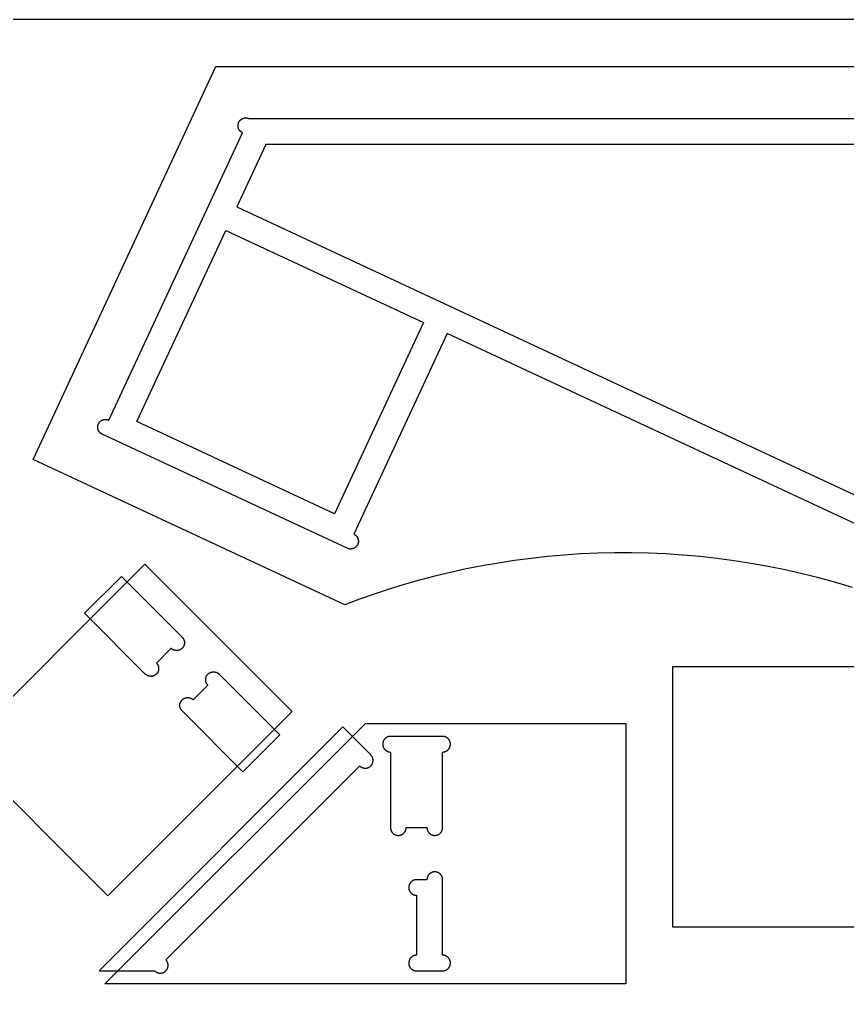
# Model space of a CAD drawing. Header units: millimetres. Extents: x -369 to 1161, y 4890 to 5485.
# Drawn here: x 501.9 to 819.7, y 5108.7 to 5484.8 of the extents above; entities that cross this region are included whole.
import ezdxf

# ---------------------------------------------------------------- set-up
doc = ezdxf.new("R2010")
doc.units = ezdxf.units.MM
doc.header["$MEASUREMENT"] = 0
for name, color, linetype, true_color in [('FAB$TOOL-TE$06MM$CUTEXT-D10T6', 1, 'Continuous', 0xff0000), ('FAB$TOOL-TE$06MM$POCKET-D5T6', 6, 'Continuous', 0xff00ff), ('PRO$VOLUMES', 1, 'Continuous', 0xff0000)]:
    doc.layers.add(name, color=color, linetype=linetype, true_color=true_color)

msp = doc.modelspace()

# ---------------------------------------------------------------- linework, layer by layer
at = {"layer": 'FAB$TOOL-TE$06MM$CUTEXT-D10T6'}
for points in [[(507.07, 5315.95), (577.28, 5466.81)], [(577.28, 5466.81), (1108.89, 5466.81)], [(626.83, 5260.22), (507.07, 5315.95)], [(821.63, 5266.85), (815.22, 5268.75), (808.78, 5270.51), (802.31, 5272.13), (795.8, 5273.59), (789.28, 5274.91), (782.73, 5276.08), (776.18, 5277.1), (769.61, 5277.97), (763.04, 5278.7), (756.48, 5279.28), (749.92, 5279.71), (743.37, 5279.99), (736.84, 5280.13), (730.33, 5280.13), (723.85, 5279.98), (717.39, 5279.69), (710.97, 5279.27), (704.59, 5278.71), (698.26, 5278.01), (691.96, 5277.19), (685.72, 5276.23), (679.54, 5275.15), (673.41, 5273.95), (667.34, 5272.62), (661.34, 5271.17), (655.4, 5269.62), (649.54, 5267.95), (643.74, 5266.17), (638.03, 5264.28), (632.39, 5262.3), (626.83, 5260.22)], [(479.22, 5205.06), (549.93, 5275.77)], [(549.93, 5275.77), (606.5, 5219.2)], [(752.66, 5136.45), (752.66, 5236.45)], [(752.66, 5236.45), (852.66, 5236.45)], [(606.5, 5219.2), (535.79, 5148.49)], [(534.66, 5114.67), (634.66, 5214.67)], [(634.66, 5214.67), (734.66, 5214.67)], [(734.66, 5214.67), (734.66, 5114.67)], [(535.79, 5148.49), (479.22, 5205.06)], [(952.66, 5136.45), (752.66, 5136.45)], [(734.66, 5114.67), (534.66, 5114.67)]]:
    msp.add_lwpolyline(points, dxfattribs=at)
at = {"layer": 'FAB$TOOL-TE$06MM$POCKET-D5T6'}
for points in [[(994.24, 5211.26), (666.02, 5364.3), (630.23, 5287.31), (630.28, 5287.29), (630.33, 5287.26), (630.38, 5287.24), (630.43, 5287.21), (630.47, 5287.18), (630.52, 5287.16), (630.57, 5287.13), (630.61, 5287.1), (630.66, 5287.07), (630.7, 5287.04), (630.75, 5287), (630.79, 5286.97), (630.84, 5286.94), (630.88, 5286.9), (630.92, 5286.87), (630.96, 5286.83), (631.01, 5286.79), (631.05, 5286.75), (631.09, 5286.72), (631.12, 5286.68), (631.16, 5286.64), (631.2, 5286.59), (631.24, 5286.55), (631.27, 5286.51), (631.31, 5286.47), (631.34, 5286.43), (631.37, 5286.38), (631.41, 5286.34), (631.44, 5286.29), (631.47, 5286.25), (631.5, 5286.2), (631.53, 5286.15), (631.56, 5286.11), (631.58, 5286.06), (631.61, 5286.01), (631.64, 5285.96), (631.66, 5285.92), (631.68, 5285.87), (631.71, 5285.82), (631.73, 5285.77), (631.75, 5285.72), (631.77, 5285.67), (631.79, 5285.62), (631.8, 5285.57), (631.82, 5285.52), (631.84, 5285.47), (631.87, 5285.37), (631.89, 5285.27), (631.91, 5285.17), (631.93, 5285.07), (631.94, 5284.97), (631.96, 5284.88), (631.96, 5284.78), (631.97, 5284.68), (631.97, 5284.59), (631.97, 5284.52), (631.97, 5284.45), (631.96, 5284.39), (631.96, 5284.32), (631.95, 5284.25), (631.94, 5284.18), (631.93, 5284.11), (631.92, 5284.04), (631.91, 5283.97), (631.89, 5283.9), (631.87, 5283.83), (631.85, 5283.76), (631.83, 5283.69), (631.81, 5283.62), (631.79, 5283.55), (631.76, 5283.48), (631.73, 5283.41), (631.7, 5283.35), (631.67, 5283.28), (631.63, 5283.21), (631.6, 5283.14), (631.56, 5283.08), (631.52, 5283.01), (631.48, 5282.95), (631.44, 5282.88), (631.39, 5282.82), (631.35, 5282.76), (631.3, 5282.7), (631.25, 5282.64), (631.2, 5282.58), (631.15, 5282.52), (631.09, 5282.47), (631.04, 5282.41), (630.98, 5282.36), (630.92, 5282.31), (630.86, 5282.26), (630.8, 5282.21), (630.74, 5282.16), (630.68, 5282.12), (630.61, 5282.08), (630.55, 5282.04), (630.48, 5282), (630.41, 5281.96), (630.35, 5281.92), (630.28, 5281.89), (630.21, 5281.86), (630.14, 5281.83), (630.07, 5281.8), (630, 5281.77), (629.94, 5281.75), (629.87, 5281.72), (629.8, 5281.7), (629.73, 5281.68), (629.66, 5281.67), (629.59, 5281.65), (629.52, 5281.64), (629.45, 5281.63), (629.38, 5281.62), (629.31, 5281.61), (629.24, 5281.6), (629.17, 5281.59), (629.1, 5281.59), (629.04, 5281.59), (628.97, 5281.59), (628.89, 5281.59), (628.82, 5281.59), (628.74, 5281.6), (628.66, 5281.6), (628.58, 5281.61), (628.5, 5281.62), (628.42, 5281.64), (628.34, 5281.65), (628.26, 5281.67), (628.18, 5281.69), (628.1, 5281.72), (628.02, 5281.74), (627.94, 5281.77), (627.86, 5281.8), (627.78, 5281.83), (627.71, 5281.87), (533.64, 5325.64), (533.59, 5325.67), (533.55, 5325.69), (533.5, 5325.72), (533.45, 5325.74), (533.4, 5325.77), (533.36, 5325.8), (533.31, 5325.83), (533.26, 5325.86), (533.22, 5325.89), (533.17, 5325.92), (533.13, 5325.95), (533.08, 5325.98), (533.04, 5326.02), (533, 5326.05), (532.96, 5326.09), (532.91, 5326.12), (532.87, 5326.16), (532.83, 5326.2), (532.79, 5326.24), (532.75, 5326.28), (532.72, 5326.32), (532.68, 5326.36), (532.64, 5326.4), (532.61, 5326.44), (532.57, 5326.48), (532.54, 5326.53), (532.5, 5326.57), (532.47, 5326.62), (532.44, 5326.66), (532.41, 5326.71), (532.38, 5326.75), (532.35, 5326.8), (532.32, 5326.85), (532.29, 5326.89), (532.27, 5326.94), (532.24, 5326.99), (532.22, 5327.04), (532.19, 5327.08), (532.17, 5327.13), (532.15, 5327.18), (532.13, 5327.23), (532.11, 5327.28), (532.09, 5327.33), (532.07, 5327.38), (532.06, 5327.43), (532.04, 5327.48), (532.01, 5327.58), (531.99, 5327.68), (531.97, 5327.78), (531.95, 5327.88), (531.93, 5327.98), (531.92, 5328.08), (531.91, 5328.17), (531.91, 5328.27), (531.91, 5328.36), (531.91, 5328.43), (531.91, 5328.5), (531.92, 5328.57), (531.92, 5328.63), (531.93, 5328.7), (531.94, 5328.77), (531.95, 5328.84), (531.96, 5328.91), (531.97, 5328.98), (531.99, 5329.05), (532.01, 5329.12), (532.02, 5329.19), (532.05, 5329.26), (532.07, 5329.33), (532.09, 5329.4), (532.12, 5329.47), (532.15, 5329.54), (532.18, 5329.61), (532.21, 5329.67), (532.24, 5329.74), (532.28, 5329.81), (532.32, 5329.88), (532.36, 5329.94), (532.4, 5330.01), (532.44, 5330.07), (532.48, 5330.13), (532.53, 5330.19), (532.58, 5330.25), (532.63, 5330.31), (532.68, 5330.37), (532.73, 5330.43), (532.79, 5330.49), (532.84, 5330.54), (532.9, 5330.59), (532.96, 5330.64), (533.02, 5330.69), (533.08, 5330.74), (533.14, 5330.79), (533.2, 5330.83), (533.27, 5330.87), (533.33, 5330.92), (533.4, 5330.96), (533.46, 5330.99), (533.53, 5331.03), (533.6, 5331.06), (533.67, 5331.09), (533.73, 5331.12), (533.8, 5331.15), (533.87, 5331.18), (533.94, 5331.2), (534.01, 5331.23), (534.08, 5331.25), (534.15, 5331.27), (534.22, 5331.28), (534.29, 5331.3), (534.36, 5331.31), (534.43, 5331.33), (534.5, 5331.34), (534.57, 5331.34), (534.64, 5331.35), (534.71, 5331.36), (534.77, 5331.36), (534.84, 5331.36), (534.91, 5331.36), (534.98, 5331.36), (535.06, 5331.36), (535.14, 5331.36), (535.22, 5331.35), (535.3, 5331.34), (535.38, 5331.33), (535.46, 5331.31), (535.54, 5331.3), (535.62, 5331.28), (535.7, 5331.26), (535.78, 5331.24), (535.86, 5331.21), (535.94, 5331.18), (536.02, 5331.15), (536.1, 5331.12), (536.17, 5331.08), (587.5, 5441.38), (587.46, 5441.4), (587.41, 5441.42), (587.36, 5441.45), (587.31, 5441.47), (587.26, 5441.5), (587.22, 5441.53), (587.17, 5441.56), (587.12, 5441.59), (587.08, 5441.62), (587.03, 5441.65), (586.99, 5441.68), (586.95, 5441.71), (586.9, 5441.75), (586.86, 5441.78), (586.82, 5441.82), (586.77, 5441.85), (586.73, 5441.89), (586.69, 5441.93), (586.65, 5441.97), (586.61, 5442.01), (586.58, 5442.05), (586.54, 5442.09), (586.5, 5442.13), (586.47, 5442.17), (586.43, 5442.22), (586.4, 5442.26), (586.36, 5442.3), (586.33, 5442.35), (586.3, 5442.39), (586.27, 5442.44), (586.24, 5442.48), (586.21, 5442.53), (586.18, 5442.58), (586.16, 5442.62), (586.13, 5442.67), (586.1, 5442.72), (586.08, 5442.77), (586.06, 5442.82), (586.03, 5442.86), (586.01, 5442.91), (585.99, 5442.96), (585.97, 5443.01), (585.95, 5443.06), (585.94, 5443.11), (585.92, 5443.16), (585.9, 5443.21), (585.87, 5443.31), (585.85, 5443.41), (585.83, 5443.51), (585.81, 5443.61), (585.79, 5443.71), (585.78, 5443.81), (585.78, 5443.9), (585.77, 5444), (585.77, 5444.1), (585.77, 5444.16), (585.77, 5444.23), (585.78, 5444.3), (585.78, 5444.36), (585.79, 5444.43), (585.8, 5444.5), (585.81, 5444.57), (585.82, 5444.64), (585.83, 5444.71), (585.85, 5444.78), (585.87, 5444.85), (585.89, 5444.92), (585.91, 5444.99), (585.93, 5445.06), (585.95, 5445.13), (585.98, 5445.2), (586.01, 5445.27), (586.04, 5445.34), (586.07, 5445.41), (586.1, 5445.47), (586.14, 5445.54), (586.18, 5445.61), (586.22, 5445.67), (586.26, 5445.74), (586.3, 5445.8), (586.35, 5445.86), (586.39, 5445.93), (586.44, 5445.99), (586.49, 5446.05), (586.54, 5446.1), (586.59, 5446.16), (586.65, 5446.22), (586.7, 5446.27), (586.76, 5446.32), (586.82, 5446.37), (586.88, 5446.42), (586.94, 5446.47), (587, 5446.52), (587.06, 5446.56), (587.13, 5446.61), (587.19, 5446.65), (587.26, 5446.69), (587.32, 5446.72), (587.39, 5446.76), (587.46, 5446.79), (587.53, 5446.83), (587.6, 5446.86), (587.67, 5446.88), (587.73, 5446.91), (587.8, 5446.94), (587.87, 5446.96), (587.94, 5446.98), (588.01, 5447), (588.08, 5447.02), (588.15, 5447.03), (588.22, 5447.04), (588.29, 5447.06), (588.36, 5447.07), (588.43, 5447.08), (588.5, 5447.08), (588.57, 5447.09), (588.64, 5447.09), (588.7, 5447.09), (588.77, 5447.1), (588.85, 5447.09), (588.92, 5447.09), (589, 5447.09), (589.08, 5447.08), (589.16, 5447.07), (589.24, 5447.06), (589.32, 5447.04), (589.4, 5447.03), (589.48, 5447.01), (589.56, 5446.99), (589.64, 5446.97), (589.72, 5446.94), (589.8, 5446.91), (589.88, 5446.88), (589.96, 5446.85), (590.04, 5446.81), (1146.39, 5446.81)], [(596.41, 5436.81), (585.31, 5412.97)], [(1133.39, 5436.81), (596.41, 5436.81)], [(585.31, 5412.97), (1133.39, 5157.41)], [(546.93, 5330.49), (581.09, 5403.9)], [(581.09, 5403.9), (656.96, 5368.53)], [(656.96, 5368.53), (622.85, 5295.15)], [(622.85, 5295.15), (546.93, 5330.49)], [(550.18, 5233.6), (526.85, 5256.93), (540.99, 5271.07), (564.32, 5247.74)], [(564.32, 5247.74), (564.37, 5247.69), (564.42, 5247.64), (564.46, 5247.59), (564.51, 5247.54), (564.55, 5247.49), (564.59, 5247.43), (564.63, 5247.37), (564.67, 5247.32), (564.71, 5247.26), (564.75, 5247.2), (564.79, 5247.14), (564.83, 5247.07), (564.86, 5247.01), (564.89, 5246.94), (564.93, 5246.88), (564.96, 5246.81), (564.98, 5246.74), (565.01, 5246.67), (565.04, 5246.6), (565.06, 5246.53), (565.08, 5246.45), (565.1, 5246.38), (565.12, 5246.31), (565.14, 5246.23), (565.15, 5246.16), (565.17, 5246.08), (565.18, 5246), (565.19, 5245.93), (565.19, 5245.85), (565.2, 5245.77), (565.2, 5245.69), (565.2, 5245.62), (565.2, 5245.54), (565.2, 5245.46), (565.19, 5245.38), (565.19, 5245.31), (565.18, 5245.23), (565.17, 5245.15), (565.15, 5245.08), (565.14, 5245), (565.12, 5244.93), (565.1, 5244.85), (565.08, 5244.78), (565.06, 5244.71), (565.04, 5244.64), (565.01, 5244.56), (564.98, 5244.49), (564.96, 5244.43), (564.93, 5244.36), (564.89, 5244.29), (564.86, 5244.23), (564.83, 5244.16), (564.79, 5244.1), (564.75, 5244.04), (564.71, 5243.98), (564.67, 5243.92), (564.63, 5243.86), (564.59, 5243.8), (564.55, 5243.75), (564.51, 5243.69), (564.46, 5243.64), (564.42, 5243.59), (564.37, 5243.54), (564.32, 5243.5), (564.28, 5243.45), (564.23, 5243.4), (564.18, 5243.36), (564.12, 5243.31), (564.07, 5243.27), (564.02, 5243.23), (563.96, 5243.19), (563.9, 5243.14), (563.84, 5243.11), (563.78, 5243.07), (563.72, 5243.03), (563.66, 5242.99), (563.59, 5242.96), (563.53, 5242.93), (563.46, 5242.89), (563.39, 5242.86), (563.33, 5242.83), (563.26, 5242.81), (563.18, 5242.78), (563.11, 5242.76), (563.04, 5242.74), (562.97, 5242.72), (562.89, 5242.7), (562.82, 5242.68), (562.74, 5242.67), (562.67, 5242.65), (562.59, 5242.64), (562.51, 5242.63), (562.44, 5242.63), (562.36, 5242.62), (562.28, 5242.62), (562.2, 5242.62), (562.13, 5242.62), (562.05, 5242.62), (561.97, 5242.63), (561.89, 5242.63), (561.82, 5242.64), (561.74, 5242.65), (561.66, 5242.67), (561.59, 5242.68), (561.51, 5242.7), (561.44, 5242.72), (561.37, 5242.74), (561.29, 5242.76), (561.22, 5242.78), (561.15, 5242.81), (561.08, 5242.83), (561.01, 5242.86), (560.94, 5242.89), (560.88, 5242.93), (560.81, 5242.96), (560.75, 5242.99), (560.68, 5243.03), (560.62, 5243.07), (560.56, 5243.11), (560.5, 5243.14), (560.45, 5243.19), (560.39, 5243.23), (560.33, 5243.27), (560.28, 5243.31), (560.23, 5243.36), (560.18, 5243.4), (560.13, 5243.45), (560.08, 5243.5)], [(560.08, 5243.5), (554.42, 5237.84)], [(554.42, 5237.84), (554.47, 5237.79), (554.52, 5237.74), (554.56, 5237.69), (554.61, 5237.64), (554.65, 5237.59), (554.69, 5237.53), (554.73, 5237.47), (554.78, 5237.42), (554.81, 5237.36), (554.85, 5237.3), (554.89, 5237.24), (554.93, 5237.17), (554.96, 5237.11), (554.99, 5237.04), (555.03, 5236.98), (555.06, 5236.91), (555.09, 5236.84), (555.11, 5236.77), (555.14, 5236.7), (555.16, 5236.63), (555.18, 5236.55), (555.2, 5236.48), (555.22, 5236.41), (555.24, 5236.33), (555.25, 5236.26), (555.27, 5236.18), (555.28, 5236.1), (555.29, 5236.03), (555.29, 5235.95), (555.3, 5235.87), (555.3, 5235.8), (555.3, 5235.72), (555.3, 5235.64), (555.3, 5235.56), (555.29, 5235.48), (555.29, 5235.41), (555.28, 5235.33), (555.27, 5235.25), (555.25, 5235.18), (555.24, 5235.1), (555.22, 5235.03), (555.2, 5234.95), (555.18, 5234.88), (555.16, 5234.81), (555.14, 5234.74), (555.11, 5234.66), (555.09, 5234.59), (555.06, 5234.53), (555.03, 5234.46), (554.99, 5234.39), (554.96, 5234.33), (554.93, 5234.26), (554.89, 5234.2), (554.85, 5234.14), (554.81, 5234.08), (554.78, 5234.02), (554.73, 5233.96), (554.69, 5233.9), (554.65, 5233.85), (554.61, 5233.8), (554.56, 5233.74), (554.52, 5233.69), (554.47, 5233.64), (554.42, 5233.6), (554.38, 5233.55), (554.33, 5233.5), (554.28, 5233.46), (554.23, 5233.41), (554.17, 5233.37), (554.12, 5233.33), (554.06, 5233.29), (554, 5233.25), (553.94, 5233.21), (553.88, 5233.17), (553.82, 5233.13), (553.76, 5233.09), (553.69, 5233.06), (553.63, 5233.03), (553.56, 5232.99), (553.49, 5232.96), (553.43, 5232.94), (553.36, 5232.91), (553.29, 5232.88), (553.21, 5232.86), (553.14, 5232.84), (553.07, 5232.82), (552.99, 5232.8), (552.92, 5232.78), (552.84, 5232.77), (552.77, 5232.75), (552.69, 5232.74), (552.61, 5232.73), (552.54, 5232.73), (552.46, 5232.72), (552.38, 5232.72), (552.3, 5232.72), (552.23, 5232.72), (552.15, 5232.72), (552.07, 5232.73), (551.99, 5232.73), (551.92, 5232.74), (551.84, 5232.75), (551.76, 5232.77), (551.69, 5232.78), (551.61, 5232.8), (551.54, 5232.82), (551.47, 5232.84), (551.39, 5232.86), (551.32, 5232.88), (551.25, 5232.91), (551.18, 5232.94), (551.11, 5232.96), (551.04, 5232.99), (550.98, 5233.03), (550.91, 5233.06), (550.85, 5233.09), (550.78, 5233.13), (550.72, 5233.17), (550.66, 5233.21), (550.6, 5233.25), (550.55, 5233.29), (550.49, 5233.33), (550.43, 5233.37), (550.38, 5233.41), (550.33, 5233.46), (550.28, 5233.5), (550.23, 5233.55), (550.18, 5233.6)], [(578.47, 5233.6), (601.8, 5210.26), (587.66, 5196.12), (564.32, 5219.45)], [(574.22, 5229.35), (574.18, 5229.4), (574.13, 5229.45), (574.09, 5229.5), (574.04, 5229.55), (574, 5229.61), (573.96, 5229.66), (573.91, 5229.72), (573.87, 5229.77), (573.83, 5229.83), (573.79, 5229.89), (573.76, 5229.96), (573.72, 5230.02), (573.69, 5230.08), (573.65, 5230.15), (573.62, 5230.22), (573.59, 5230.28), (573.56, 5230.35), (573.54, 5230.42), (573.51, 5230.49), (573.49, 5230.56), (573.46, 5230.64), (573.44, 5230.71), (573.43, 5230.79), (573.41, 5230.86), (573.39, 5230.94), (573.38, 5231.01), (573.37, 5231.09), (573.36, 5231.16), (573.35, 5231.24), (573.35, 5231.32), (573.35, 5231.4), (573.34, 5231.47), (573.35, 5231.55), (573.35, 5231.63), (573.35, 5231.71), (573.36, 5231.78), (573.37, 5231.86), (573.38, 5231.94), (573.39, 5232.01), (573.41, 5232.09), (573.43, 5232.16), (573.44, 5232.24), (573.46, 5232.31), (573.49, 5232.38), (573.51, 5232.46), (573.54, 5232.53), (573.56, 5232.6), (573.59, 5232.67), (573.62, 5232.73), (573.65, 5232.8), (573.69, 5232.87), (573.72, 5232.93), (573.76, 5232.99), (573.79, 5233.06), (573.83, 5233.12), (573.87, 5233.17), (573.91, 5233.23), (573.96, 5233.29), (574, 5233.34), (574.04, 5233.4), (574.09, 5233.45), (574.13, 5233.5), (574.18, 5233.55), (574.22, 5233.6), (574.27, 5233.64), (574.32, 5233.69), (574.37, 5233.73), (574.42, 5233.78), (574.48, 5233.82), (574.53, 5233.86), (574.59, 5233.91), (574.64, 5233.95), (574.7, 5233.99), (574.76, 5234.02), (574.83, 5234.06), (574.89, 5234.1), (574.95, 5234.13), (575.02, 5234.17), (575.09, 5234.2), (575.15, 5234.23), (575.22, 5234.26), (575.29, 5234.28), (575.36, 5234.31), (575.43, 5234.33), (575.51, 5234.36), (575.58, 5234.38), (575.66, 5234.39), (575.73, 5234.41), (575.81, 5234.43), (575.88, 5234.44), (575.96, 5234.45), (576.04, 5234.46), (576.11, 5234.47), (576.19, 5234.47), (576.27, 5234.47), (576.34, 5234.47), (576.42, 5234.47), (576.5, 5234.47), (576.58, 5234.47), (576.65, 5234.46), (576.73, 5234.45), (576.81, 5234.44), (576.88, 5234.43), (576.96, 5234.41), (577.03, 5234.39), (577.11, 5234.38), (577.18, 5234.36), (577.25, 5234.33), (577.33, 5234.31), (577.4, 5234.28), (577.47, 5234.26), (577.54, 5234.23), (577.6, 5234.2), (577.67, 5234.17), (577.74, 5234.13), (577.8, 5234.1), (577.86, 5234.06), (577.93, 5234.02), (577.99, 5233.99), (578.04, 5233.95), (578.1, 5233.91), (578.16, 5233.86), (578.21, 5233.82), (578.27, 5233.78), (578.32, 5233.73), (578.37, 5233.69), (578.42, 5233.64), (578.47, 5233.6)], [(568.57, 5223.7), (574.22, 5229.35)], [(564.32, 5219.45), (564.28, 5219.5), (564.23, 5219.55), (564.19, 5219.6), (564.14, 5219.65), (564.1, 5219.71), (564.06, 5219.76), (564.01, 5219.82), (563.97, 5219.88), (563.93, 5219.93), (563.9, 5219.99), (563.86, 5220.06), (563.82, 5220.12), (563.79, 5220.18), (563.75, 5220.25), (563.72, 5220.32), (563.69, 5220.38), (563.66, 5220.45), (563.64, 5220.52), (563.61, 5220.59), (563.59, 5220.67), (563.56, 5220.74), (563.54, 5220.81), (563.53, 5220.89), (563.51, 5220.96), (563.49, 5221.04), (563.48, 5221.11), (563.47, 5221.19), (563.46, 5221.27), (563.45, 5221.34), (563.45, 5221.42), (563.45, 5221.5), (563.45, 5221.58), (563.45, 5221.65), (563.45, 5221.73), (563.45, 5221.81), (563.46, 5221.89), (563.47, 5221.96), (563.48, 5222.04), (563.49, 5222.11), (563.51, 5222.19), (563.53, 5222.26), (563.54, 5222.34), (563.56, 5222.41), (563.59, 5222.49), (563.61, 5222.56), (563.64, 5222.63), (563.66, 5222.7), (563.69, 5222.77), (563.72, 5222.83), (563.75, 5222.9), (563.79, 5222.97), (563.82, 5223.03), (563.86, 5223.09), (563.9, 5223.16), (563.93, 5223.22), (563.97, 5223.28), (564.01, 5223.33), (564.06, 5223.39), (564.1, 5223.44), (564.14, 5223.5), (564.19, 5223.55), (564.23, 5223.6), (564.28, 5223.65), (564.32, 5223.7), (564.37, 5223.74), (564.42, 5223.79), (564.47, 5223.83), (564.52, 5223.88), (564.58, 5223.92), (564.63, 5223.96), (564.69, 5224.01), (564.75, 5224.05), (564.8, 5224.09), (564.86, 5224.13), (564.93, 5224.16), (564.99, 5224.2), (565.05, 5224.23), (565.12, 5224.27), (565.19, 5224.3), (565.25, 5224.33), (565.32, 5224.36), (565.39, 5224.38), (565.46, 5224.41), (565.54, 5224.43), (565.61, 5224.46), (565.68, 5224.48), (565.76, 5224.49), (565.83, 5224.51), (565.91, 5224.53), (565.98, 5224.54), (566.06, 5224.55), (566.14, 5224.56), (566.21, 5224.57), (566.29, 5224.57), (566.37, 5224.57), (566.45, 5224.58), (566.52, 5224.57), (566.6, 5224.57), (566.68, 5224.57), (566.76, 5224.56), (566.83, 5224.55), (566.91, 5224.54), (566.98, 5224.53), (567.06, 5224.51), (567.13, 5224.49), (567.21, 5224.48), (567.28, 5224.46), (567.36, 5224.43), (567.43, 5224.41), (567.5, 5224.38), (567.57, 5224.36), (567.64, 5224.33), (567.7, 5224.3), (567.77, 5224.27), (567.84, 5224.23), (567.9, 5224.2), (567.96, 5224.16), (568.03, 5224.13), (568.09, 5224.09), (568.15, 5224.05), (568.2, 5224.01), (568.26, 5223.96), (568.31, 5223.92), (568.37, 5223.88), (568.42, 5223.83), (568.47, 5223.79), (568.52, 5223.74), (568.57, 5223.7)], [(636.74, 5202.6), (626.04, 5213.29), (532.42, 5119.67), (553.81, 5119.67)], [(644.31, 5209.67), (644.2, 5209.67), (644.1, 5209.66), (644, 5209.65), (643.89, 5209.64), (643.79, 5209.63), (643.69, 5209.61), (643.59, 5209.58), (643.49, 5209.56), (643.39, 5209.53), (643.29, 5209.49), (643.19, 5209.46), (643.1, 5209.42), (643.01, 5209.37), (642.91, 5209.33), (642.82, 5209.28), (642.73, 5209.22), (642.65, 5209.17), (642.56, 5209.11), (642.48, 5209.05), (642.4, 5208.98), (642.32, 5208.92), (642.24, 5208.85), (642.17, 5208.77), (642.1, 5208.7), (642.03, 5208.62), (641.96, 5208.54), (641.9, 5208.46), (641.84, 5208.37), (641.78, 5208.29), (641.73, 5208.2), (641.67, 5208.11), (641.63, 5208.02), (641.58, 5207.92), (641.54, 5207.83), (641.5, 5207.73), (641.47, 5207.64), (641.44, 5207.54), (641.41, 5207.44), (641.38, 5207.34), (641.36, 5207.24), (641.34, 5207.13), (641.33, 5207.03), (641.32, 5206.93), (641.31, 5206.82), (641.31, 5206.72), (641.31, 5206.62), (641.31, 5206.51), (641.32, 5206.41), (641.33, 5206.31), (641.34, 5206.21), (641.36, 5206.1), (641.38, 5206), (641.41, 5205.9), (641.44, 5205.8), (641.47, 5205.7), (641.5, 5205.61), (641.54, 5205.51), (641.58, 5205.41), (641.63, 5205.32), (641.67, 5205.23), (641.73, 5205.14), (641.78, 5205.05), (641.84, 5204.97), (641.9, 5204.88), (641.96, 5204.8), (642.03, 5204.72), (642.1, 5204.64), (642.17, 5204.57), (642.24, 5204.49), (642.32, 5204.42), (642.4, 5204.36), (642.48, 5204.29), (642.56, 5204.23), (642.65, 5204.17), (642.73, 5204.12), (642.82, 5204.06), (642.91, 5204.01), (643.01, 5203.97), (643.1, 5203.92), (643.19, 5203.88), (643.29, 5203.85), (643.39, 5203.81), (643.49, 5203.78), (643.59, 5203.76), (643.69, 5203.73), (643.79, 5203.71), (643.89, 5203.7), (644, 5203.69), (644.1, 5203.68), (644.2, 5203.67), (644.31, 5203.67)], [(654.31, 5209.67), (644.31, 5209.67)], [(664.31, 5209.67), (654.31, 5209.67)], [(664.31, 5203.67), (664.41, 5203.67), (664.52, 5203.68), (664.62, 5203.69), (664.72, 5203.7), (664.83, 5203.72), (664.93, 5203.74), (665.03, 5203.76), (665.13, 5203.79), (665.23, 5203.82), (665.33, 5203.85), (665.43, 5203.89), (665.53, 5203.93), (665.62, 5203.97), (665.72, 5204.02), (665.81, 5204.07), (665.9, 5204.13), (665.98, 5204.18), (666.07, 5204.24), (666.15, 5204.31), (666.24, 5204.37), (666.31, 5204.44), (666.39, 5204.51), (666.46, 5204.59), (666.54, 5204.66), (666.6, 5204.74), (666.67, 5204.82), (666.73, 5204.91), (666.79, 5204.99), (666.85, 5205.08), (666.9, 5205.17), (666.96, 5205.26), (667, 5205.35), (667.05, 5205.45), (667.09, 5205.55), (667.13, 5205.64), (667.16, 5205.74), (667.19, 5205.84), (667.22, 5205.94), (667.24, 5206.05), (667.26, 5206.15), (667.28, 5206.25), (667.29, 5206.36), (667.3, 5206.46), (667.3, 5206.56), (667.31, 5206.67), (667.3, 5206.77), (667.3, 5206.88), (667.29, 5206.98), (667.28, 5207.09), (667.26, 5207.19), (667.24, 5207.29), (667.22, 5207.4), (667.19, 5207.5), (667.16, 5207.6), (667.13, 5207.7), (667.09, 5207.79), (667.05, 5207.89), (667, 5207.98), (666.96, 5208.08), (666.9, 5208.17), (666.85, 5208.26), (666.79, 5208.35), (666.73, 5208.43), (666.67, 5208.52), (666.6, 5208.6), (666.54, 5208.68), (666.46, 5208.75), (666.39, 5208.83), (666.31, 5208.9), (666.24, 5208.97), (666.15, 5209.03), (666.07, 5209.1), (665.98, 5209.16), (665.9, 5209.21), (665.81, 5209.27), (665.72, 5209.32), (665.62, 5209.37), (665.53, 5209.41), (665.43, 5209.45), (665.33, 5209.49), (665.23, 5209.52), (665.13, 5209.55), (665.03, 5209.58), (664.93, 5209.6), (664.83, 5209.62), (664.72, 5209.64), (664.62, 5209.65), (664.52, 5209.66), (664.41, 5209.67), (664.31, 5209.67)], [(632.49, 5198.36), (632.57, 5198.28), (632.64, 5198.21), (632.72, 5198.15), (632.81, 5198.08), (632.89, 5198.02), (632.97, 5197.96), (633.06, 5197.91), (633.15, 5197.86), (633.24, 5197.81), (633.34, 5197.76), (633.43, 5197.72), (633.53, 5197.68), (633.62, 5197.65), (633.72, 5197.61), (633.82, 5197.58), (633.92, 5197.56), (634.02, 5197.54), (634.12, 5197.52), (634.23, 5197.5), (634.33, 5197.49), (634.43, 5197.48), (634.54, 5197.48), (634.64, 5197.48), (634.74, 5197.48), (634.85, 5197.49), (634.95, 5197.5), (635.05, 5197.51), (635.16, 5197.53), (635.26, 5197.55), (635.36, 5197.57), (635.46, 5197.6), (635.56, 5197.63), (635.65, 5197.66), (635.75, 5197.7), (635.85, 5197.74), (635.94, 5197.79), (636.03, 5197.83), (636.12, 5197.88), (636.21, 5197.94), (636.3, 5197.99), (636.38, 5198.05), (636.46, 5198.12), (636.54, 5198.18), (636.62, 5198.25), (636.7, 5198.32), (636.77, 5198.39), (636.84, 5198.47), (636.91, 5198.55), (636.98, 5198.63), (637.04, 5198.71), (637.1, 5198.79), (637.15, 5198.88), (637.21, 5198.97), (637.26, 5199.06), (637.31, 5199.15), (637.35, 5199.25), (637.39, 5199.34), (637.43, 5199.44), (637.46, 5199.54), (637.49, 5199.63), (637.52, 5199.73), (637.54, 5199.83), (637.57, 5199.94), (637.58, 5200.04), (637.6, 5200.14), (637.61, 5200.24), (637.61, 5200.35), (637.61, 5200.45), (637.61, 5200.55), (637.61, 5200.66), (637.6, 5200.76), (637.59, 5200.86), (637.57, 5200.97), (637.56, 5201.07), (637.53, 5201.17), (637.51, 5201.27), (637.48, 5201.37), (637.45, 5201.47), (637.41, 5201.57), (637.37, 5201.66), (637.33, 5201.76), (637.28, 5201.85), (637.23, 5201.94), (637.18, 5202.03), (637.13, 5202.12), (637.07, 5202.2), (637.01, 5202.29), (636.94, 5202.37), (636.88, 5202.45), (636.81, 5202.52), (636.74, 5202.6)], [(644.31, 5203.67), (644.31, 5174.67)], [(664.31, 5174.67), (664.31, 5203.67)], [(558.05, 5123.91), (632.49, 5198.36)], [(644.31, 5174.67), (644.31, 5174.6), (644.31, 5174.54), (644.31, 5174.47), (644.32, 5174.4), (644.33, 5174.33), (644.33, 5174.26), (644.34, 5174.19), (644.36, 5174.12), (644.37, 5174.05), (644.39, 5173.98), (644.4, 5173.91), (644.42, 5173.84), (644.44, 5173.77), (644.47, 5173.7), (644.49, 5173.63), (644.52, 5173.57), (644.55, 5173.5), (644.58, 5173.43), (644.61, 5173.36), (644.64, 5173.29), (644.68, 5173.22), (644.72, 5173.16), (644.75, 5173.09), (644.8, 5173.03), (644.84, 5172.96), (644.88, 5172.9), (644.93, 5172.84), (644.98, 5172.78), (645.03, 5172.72), (645.08, 5172.66), (645.13, 5172.6), (645.19, 5172.55), (645.24, 5172.49), (645.3, 5172.44), (645.36, 5172.39), (645.42, 5172.34), (645.48, 5172.29), (645.54, 5172.25), (645.6, 5172.2), (645.67, 5172.16), (645.73, 5172.12), (645.8, 5172.08), (645.86, 5172.04), (645.93, 5172), (646, 5171.97), (646.06, 5171.94), (646.13, 5171.91), (646.2, 5171.88), (646.27, 5171.85), (646.34, 5171.83), (646.41, 5171.81), (646.48, 5171.79), (646.55, 5171.77), (646.62, 5171.75), (646.69, 5171.73), (646.76, 5171.72), (646.83, 5171.71), (646.9, 5171.7), (646.97, 5171.69), (647.04, 5171.68), (647.11, 5171.68), (647.17, 5171.67), (647.24, 5171.67), (647.31, 5171.67), (647.37, 5171.67), (647.44, 5171.67), (647.51, 5171.68), (647.58, 5171.68), (647.64, 5171.69), (647.71, 5171.7), (647.78, 5171.71), (647.85, 5171.72), (647.92, 5171.73), (647.99, 5171.75), (648.06, 5171.77), (648.13, 5171.79), (648.2, 5171.81), (648.27, 5171.83), (648.34, 5171.85), (648.41, 5171.88), (648.48, 5171.91), (648.55, 5171.94), (648.62, 5171.97), (648.68, 5172), (648.75, 5172.04), (648.82, 5172.08), (648.88, 5172.12), (648.95, 5172.16), (649.01, 5172.2), (649.08, 5172.25), (649.14, 5172.29), (649.2, 5172.34), (649.26, 5172.39), (649.32, 5172.44), (649.37, 5172.49), (649.43, 5172.55), (649.48, 5172.6), (649.54, 5172.66), (649.59, 5172.72), (649.64, 5172.78), (649.68, 5172.84), (649.73, 5172.9), (649.77, 5172.96), (649.82, 5173.03), (649.86, 5173.09), (649.9, 5173.16), (649.94, 5173.22), (649.97, 5173.29), (650.01, 5173.36), (650.04, 5173.43), (650.07, 5173.5), (650.1, 5173.57), (650.12, 5173.63), (650.15, 5173.7), (650.17, 5173.77), (650.19, 5173.84), (650.21, 5173.91), (650.23, 5173.98), (650.24, 5174.05), (650.26, 5174.12), (650.27, 5174.19), (650.28, 5174.26), (650.29, 5174.33), (650.29, 5174.4), (650.3, 5174.47), (650.3, 5174.54), (650.31, 5174.6), (650.31, 5174.67)], [(650.31, 5174.67), (654.31, 5174.67)], [(654.31, 5174.67), (658.31, 5174.67)], [(658.31, 5174.67), (658.31, 5174.6), (658.31, 5174.54), (658.31, 5174.47), (658.32, 5174.4), (658.33, 5174.33), (658.33, 5174.26), (658.34, 5174.19), (658.36, 5174.12), (658.37, 5174.05), (658.39, 5173.98), (658.4, 5173.91), (658.42, 5173.84), (658.44, 5173.77), (658.47, 5173.7), (658.49, 5173.63), (658.52, 5173.57), (658.55, 5173.5), (658.58, 5173.43), (658.61, 5173.36), (658.64, 5173.29), (658.68, 5173.22), (658.72, 5173.16), (658.75, 5173.09), (658.8, 5173.03), (658.84, 5172.96), (658.88, 5172.9), (658.93, 5172.84), (658.98, 5172.78), (659.03, 5172.72), (659.08, 5172.66), (659.13, 5172.6), (659.19, 5172.55), (659.24, 5172.49), (659.3, 5172.44), (659.36, 5172.39), (659.42, 5172.34), (659.48, 5172.29), (659.54, 5172.25), (659.6, 5172.2), (659.67, 5172.16), (659.73, 5172.12), (659.8, 5172.08), (659.86, 5172.04), (659.93, 5172), (660, 5171.97), (660.06, 5171.94), (660.13, 5171.91), (660.2, 5171.88), (660.27, 5171.85), (660.34, 5171.83), (660.41, 5171.81), (660.48, 5171.79), (660.55, 5171.77), (660.62, 5171.75), (660.69, 5171.73), (660.76, 5171.72), (660.83, 5171.71), (660.9, 5171.7), (660.97, 5171.69), (661.04, 5171.68), (661.11, 5171.68), (661.17, 5171.67), (661.24, 5171.67), (661.31, 5171.67), (661.37, 5171.67), (661.44, 5171.67), (661.51, 5171.68), (661.58, 5171.68), (661.64, 5171.69), (661.71, 5171.7), (661.78, 5171.71), (661.85, 5171.72), (661.92, 5171.73), (661.99, 5171.75), (662.06, 5171.77), (662.13, 5171.79), (662.2, 5171.81), (662.27, 5171.83), (662.34, 5171.85), (662.41, 5171.88), (662.48, 5171.91), (662.55, 5171.94), (662.62, 5171.97), (662.68, 5172), (662.75, 5172.04), (662.82, 5172.08), (662.88, 5172.12), (662.95, 5172.16), (663.01, 5172.2), (663.08, 5172.25), (663.14, 5172.29), (663.2, 5172.34), (663.26, 5172.39), (663.32, 5172.44), (663.37, 5172.49), (663.43, 5172.55), (663.48, 5172.6), (663.54, 5172.66), (663.59, 5172.72), (663.64, 5172.78), (663.68, 5172.84), (663.73, 5172.9), (663.77, 5172.96), (663.82, 5173.03), (663.86, 5173.09), (663.9, 5173.16), (663.94, 5173.22), (663.97, 5173.29), (664.01, 5173.36), (664.04, 5173.43), (664.07, 5173.5), (664.1, 5173.57), (664.12, 5173.63), (664.15, 5173.7), (664.17, 5173.77), (664.19, 5173.84), (664.21, 5173.91), (664.23, 5173.98), (664.24, 5174.05), (664.26, 5174.12), (664.27, 5174.19), (664.28, 5174.26), (664.29, 5174.33), (664.29, 5174.4), (664.3, 5174.47), (664.3, 5174.54), (664.31, 5174.6), (664.31, 5174.67)], [(664.31, 5154.67), (664.31, 5154.74), (664.3, 5154.8), (664.3, 5154.87), (664.29, 5154.94), (664.29, 5155.01), (664.28, 5155.08), (664.27, 5155.15), (664.26, 5155.22), (664.24, 5155.29), (664.23, 5155.36), (664.21, 5155.43), (664.19, 5155.5), (664.17, 5155.57), (664.15, 5155.63), (664.12, 5155.7), (664.1, 5155.77), (664.07, 5155.84), (664.04, 5155.91), (664.01, 5155.98), (663.97, 5156.05), (663.94, 5156.11), (663.9, 5156.18), (663.86, 5156.25), (663.82, 5156.31), (663.77, 5156.38), (663.73, 5156.44), (663.68, 5156.5), (663.64, 5156.56), (663.59, 5156.62), (663.54, 5156.68), (663.48, 5156.74), (663.43, 5156.79), (663.37, 5156.85), (663.32, 5156.9), (663.26, 5156.95), (663.2, 5157), (663.14, 5157.05), (663.08, 5157.09), (663.01, 5157.14), (662.95, 5157.18), (662.88, 5157.22), (662.82, 5157.26), (662.75, 5157.3), (662.68, 5157.33), (662.62, 5157.37), (662.55, 5157.4), (662.48, 5157.43), (662.41, 5157.46), (662.34, 5157.49), (662.27, 5157.51), (662.2, 5157.53), (662.13, 5157.55), (662.06, 5157.57), (661.99, 5157.59), (661.92, 5157.61), (661.85, 5157.62), (661.78, 5157.63), (661.71, 5157.64), (661.64, 5157.65), (661.58, 5157.66), (661.51, 5157.66), (661.44, 5157.67), (661.37, 5157.67), (661.31, 5157.67), (661.24, 5157.67), (661.17, 5157.67), (661.11, 5157.66), (661.04, 5157.66), (660.97, 5157.65), (660.9, 5157.64), (660.83, 5157.63), (660.76, 5157.62), (660.69, 5157.61), (660.62, 5157.59), (660.55, 5157.57), (660.48, 5157.55), (660.41, 5157.53), (660.34, 5157.51), (660.27, 5157.49), (660.2, 5157.46), (660.13, 5157.43), (660.06, 5157.4), (660, 5157.37), (659.93, 5157.33), (659.86, 5157.3), (659.8, 5157.26), (659.73, 5157.22), (659.67, 5157.18), (659.6, 5157.14), (659.54, 5157.09), (659.48, 5157.05), (659.42, 5157), (659.36, 5156.95), (659.3, 5156.9), (659.24, 5156.85), (659.19, 5156.79), (659.13, 5156.74), (659.08, 5156.68), (659.03, 5156.62), (658.98, 5156.56), (658.93, 5156.5), (658.88, 5156.44), (658.84, 5156.38), (658.8, 5156.31), (658.75, 5156.25), (658.72, 5156.18), (658.68, 5156.11), (658.64, 5156.05), (658.61, 5155.98), (658.58, 5155.91), (658.55, 5155.84), (658.52, 5155.77), (658.49, 5155.7), (658.47, 5155.63), (658.44, 5155.57), (658.42, 5155.5), (658.4, 5155.43), (658.39, 5155.36), (658.37, 5155.29), (658.36, 5155.22), (658.34, 5155.15), (658.33, 5155.08), (658.33, 5155.01), (658.32, 5154.94), (658.31, 5154.87), (658.31, 5154.8), (658.31, 5154.74), (658.31, 5154.67)], [(654.31, 5154.67), (654.24, 5154.67), (654.17, 5154.67), (654.11, 5154.66), (654.04, 5154.66), (653.97, 5154.65), (653.9, 5154.64), (653.83, 5154.63), (653.76, 5154.62), (653.69, 5154.61), (653.62, 5154.59), (653.55, 5154.57), (653.48, 5154.55), (653.41, 5154.53), (653.34, 5154.51), (653.27, 5154.49), (653.2, 5154.46), (653.13, 5154.43), (653.06, 5154.4), (653, 5154.37), (652.93, 5154.33), (652.86, 5154.3), (652.8, 5154.26), (652.73, 5154.22), (652.67, 5154.18), (652.6, 5154.14), (652.54, 5154.09), (652.48, 5154.05), (652.42, 5154), (652.36, 5153.95), (652.3, 5153.9), (652.24, 5153.85), (652.19, 5153.79), (652.13, 5153.74), (652.08, 5153.68), (652.03, 5153.62), (651.98, 5153.56), (651.93, 5153.5), (651.88, 5153.44), (651.84, 5153.38), (651.8, 5153.31), (651.75, 5153.25), (651.72, 5153.18), (651.68, 5153.11), (651.64, 5153.05), (651.61, 5152.98), (651.58, 5152.91), (651.55, 5152.84), (651.52, 5152.77), (651.49, 5152.7), (651.47, 5152.63), (651.44, 5152.57), (651.42, 5152.5), (651.4, 5152.43), (651.39, 5152.36), (651.37, 5152.29), (651.36, 5152.22), (651.34, 5152.15), (651.33, 5152.08), (651.33, 5152.01), (651.32, 5151.94), (651.31, 5151.87), (651.31, 5151.8), (651.31, 5151.74), (651.31, 5151.67), (651.31, 5151.6), (651.31, 5151.54), (651.31, 5151.47), (651.32, 5151.4), (651.33, 5151.33), (651.33, 5151.26), (651.34, 5151.19), (651.36, 5151.12), (651.37, 5151.05), (651.39, 5150.98), (651.4, 5150.91), (651.42, 5150.84), (651.44, 5150.77), (651.47, 5150.7), (651.49, 5150.63), (651.52, 5150.57), (651.55, 5150.5), (651.58, 5150.43), (651.61, 5150.36), (651.64, 5150.29), (651.68, 5150.22), (651.72, 5150.16), (651.75, 5150.09), (651.8, 5150.03), (651.84, 5149.96), (651.88, 5149.9), (651.93, 5149.84), (651.98, 5149.78), (652.03, 5149.72), (652.08, 5149.66), (652.13, 5149.6), (652.19, 5149.55), (652.24, 5149.49), (652.3, 5149.44), (652.36, 5149.39), (652.42, 5149.34), (652.48, 5149.29), (652.54, 5149.25), (652.6, 5149.2), (652.67, 5149.16), (652.73, 5149.12), (652.8, 5149.08), (652.86, 5149.04), (652.93, 5149), (653, 5148.97), (653.06, 5148.94), (653.13, 5148.91), (653.2, 5148.88), (653.27, 5148.85), (653.34, 5148.83), (653.41, 5148.81), (653.48, 5148.79), (653.55, 5148.77), (653.62, 5148.75), (653.69, 5148.73), (653.76, 5148.72), (653.83, 5148.71), (653.9, 5148.7), (653.97, 5148.69), (654.04, 5148.68), (654.11, 5148.68), (654.17, 5148.67), (654.24, 5148.67), (654.31, 5148.67)], [(658.31, 5154.67), (654.31, 5154.67)], [(664.31, 5125.67), (664.31, 5154.67)], [(654.31, 5148.67), (654.31, 5125.67)], [(553.81, 5119.67), (553.88, 5119.6), (553.96, 5119.53), (554.04, 5119.46), (554.12, 5119.4), (554.2, 5119.34), (554.29, 5119.28), (554.38, 5119.22), (554.47, 5119.17), (554.56, 5119.12), (554.65, 5119.08), (554.74, 5119.03), (554.84, 5119), (554.94, 5118.96), (555.04, 5118.93), (555.14, 5118.9), (555.24, 5118.87), (555.34, 5118.85), (555.44, 5118.83), (555.54, 5118.82), (555.64, 5118.8), (555.75, 5118.8), (555.85, 5118.79), (555.95, 5118.79), (556.06, 5118.79), (556.16, 5118.8), (556.26, 5118.81), (556.37, 5118.82), (556.47, 5118.84), (556.57, 5118.86), (556.67, 5118.88), (556.77, 5118.91), (556.87, 5118.94), (556.97, 5118.98), (557.06, 5119.01), (557.16, 5119.06), (557.25, 5119.1), (557.35, 5119.15), (557.44, 5119.2), (557.52, 5119.25), (557.61, 5119.31), (557.7, 5119.37), (557.78, 5119.43), (557.86, 5119.49), (557.94, 5119.56), (558.01, 5119.63), (558.09, 5119.71), (558.16, 5119.78), (558.22, 5119.86), (558.29, 5119.94), (558.35, 5120.02), (558.41, 5120.11), (558.47, 5120.19), (558.52, 5120.28), (558.57, 5120.37), (558.62, 5120.47), (558.66, 5120.56), (558.7, 5120.65), (558.74, 5120.75), (558.78, 5120.85), (558.81, 5120.95), (558.83, 5121.05), (558.86, 5121.15), (558.88, 5121.25), (558.9, 5121.35), (558.91, 5121.46), (558.92, 5121.56), (558.93, 5121.66), (558.93, 5121.77), (558.93, 5121.87), (558.92, 5121.97), (558.91, 5122.08), (558.9, 5122.18), (558.89, 5122.28), (558.87, 5122.38), (558.85, 5122.48), (558.82, 5122.58), (558.79, 5122.68), (558.76, 5122.78), (558.72, 5122.88), (558.68, 5122.97), (558.64, 5123.07), (558.6, 5123.16), (558.55, 5123.25), (558.5, 5123.34), (558.44, 5123.43), (558.38, 5123.52), (558.32, 5123.6), (558.26, 5123.68), (558.19, 5123.76), (558.12, 5123.84), (558.05, 5123.91)], [(654.31, 5125.67), (654.2, 5125.67), (654.1, 5125.66), (654, 5125.65), (653.89, 5125.64), (653.79, 5125.63), (653.69, 5125.61), (653.59, 5125.58), (653.49, 5125.56), (653.39, 5125.53), (653.29, 5125.49), (653.19, 5125.46), (653.1, 5125.42), (653.01, 5125.37), (652.91, 5125.33), (652.82, 5125.28), (652.73, 5125.22), (652.65, 5125.17), (652.56, 5125.11), (652.48, 5125.05), (652.4, 5124.98), (652.32, 5124.92), (652.24, 5124.85), (652.17, 5124.77), (652.1, 5124.7), (652.03, 5124.62), (651.96, 5124.54), (651.9, 5124.46), (651.84, 5124.37), (651.78, 5124.29), (651.73, 5124.2), (651.67, 5124.11), (651.63, 5124.02), (651.58, 5123.92), (651.54, 5123.83), (651.5, 5123.73), (651.47, 5123.64), (651.44, 5123.54), (651.41, 5123.44), (651.38, 5123.34), (651.36, 5123.24), (651.34, 5123.13), (651.33, 5123.03), (651.32, 5122.93), (651.31, 5122.82), (651.31, 5122.72), (651.31, 5122.62), (651.31, 5122.51), (651.32, 5122.41), (651.33, 5122.31), (651.34, 5122.21), (651.36, 5122.1), (651.38, 5122), (651.41, 5121.9), (651.44, 5121.8), (651.47, 5121.7), (651.5, 5121.61), (651.54, 5121.51), (651.58, 5121.41), (651.63, 5121.32), (651.67, 5121.23), (651.73, 5121.14), (651.78, 5121.05), (651.84, 5120.97), (651.9, 5120.88), (651.96, 5120.8), (652.03, 5120.72), (652.1, 5120.64), (652.17, 5120.57), (652.24, 5120.49), (652.32, 5120.42), (652.4, 5120.36), (652.48, 5120.29), (652.56, 5120.23), (652.65, 5120.17), (652.73, 5120.12), (652.82, 5120.06), (652.91, 5120.01), (653.01, 5119.97), (653.1, 5119.92), (653.19, 5119.88), (653.29, 5119.85), (653.39, 5119.81), (653.49, 5119.78), (653.59, 5119.76), (653.69, 5119.73), (653.79, 5119.71), (653.89, 5119.7), (654, 5119.69), (654.1, 5119.68), (654.2, 5119.67), (654.31, 5119.67)], [(664.31, 5119.67), (664.41, 5119.67), (664.52, 5119.68), (664.62, 5119.69), (664.72, 5119.7), (664.83, 5119.72), (664.93, 5119.74), (665.03, 5119.76), (665.13, 5119.79), (665.23, 5119.82), (665.33, 5119.85), (665.43, 5119.89), (665.53, 5119.93), (665.62, 5119.97), (665.72, 5120.02), (665.81, 5120.07), (665.9, 5120.13), (665.98, 5120.18), (666.07, 5120.24), (666.15, 5120.31), (666.24, 5120.37), (666.31, 5120.44), (666.39, 5120.51), (666.46, 5120.59), (666.54, 5120.66), (666.6, 5120.74), (666.67, 5120.82), (666.73, 5120.91), (666.79, 5120.99), (666.85, 5121.08), (666.9, 5121.17), (666.96, 5121.26), (667, 5121.35), (667.05, 5121.45), (667.09, 5121.55), (667.13, 5121.64), (667.16, 5121.74), (667.19, 5121.84), (667.22, 5121.94), (667.24, 5122.05), (667.26, 5122.15), (667.28, 5122.25), (667.29, 5122.36), (667.3, 5122.46), (667.3, 5122.56), (667.31, 5122.67), (667.3, 5122.77), (667.3, 5122.88), (667.29, 5122.98), (667.28, 5123.09), (667.26, 5123.19), (667.24, 5123.29), (667.22, 5123.4), (667.19, 5123.5), (667.16, 5123.6), (667.13, 5123.7), (667.09, 5123.79), (667.05, 5123.89), (667, 5123.98), (666.96, 5124.08), (666.9, 5124.17), (666.85, 5124.26), (666.79, 5124.35), (666.73, 5124.43), (666.67, 5124.52), (666.6, 5124.6), (666.54, 5124.68), (666.46, 5124.75), (666.39, 5124.83), (666.31, 5124.9), (666.24, 5124.97), (666.15, 5125.03), (666.07, 5125.1), (665.98, 5125.16), (665.9, 5125.21), (665.81, 5125.27), (665.72, 5125.32), (665.62, 5125.37), (665.53, 5125.41), (665.43, 5125.45), (665.33, 5125.49), (665.23, 5125.52), (665.13, 5125.55), (665.03, 5125.58), (664.93, 5125.6), (664.83, 5125.62), (664.72, 5125.64), (664.62, 5125.65), (664.52, 5125.66), (664.41, 5125.67), (664.31, 5125.67)], [(654.31, 5119.67), (664.31, 5119.67)]]:
    msp.add_lwpolyline(points, dxfattribs=at)
at = {"layer": 'PRO$VOLUMES'}
msp.add_lwpolyline([(1161.39, 4889.81), (1161.39, 5484.81), (-368.61, 5484.81), (-368.61, 4889.81)], close=True, dxfattribs=at)

doc.saveas('drawing.dxf')
